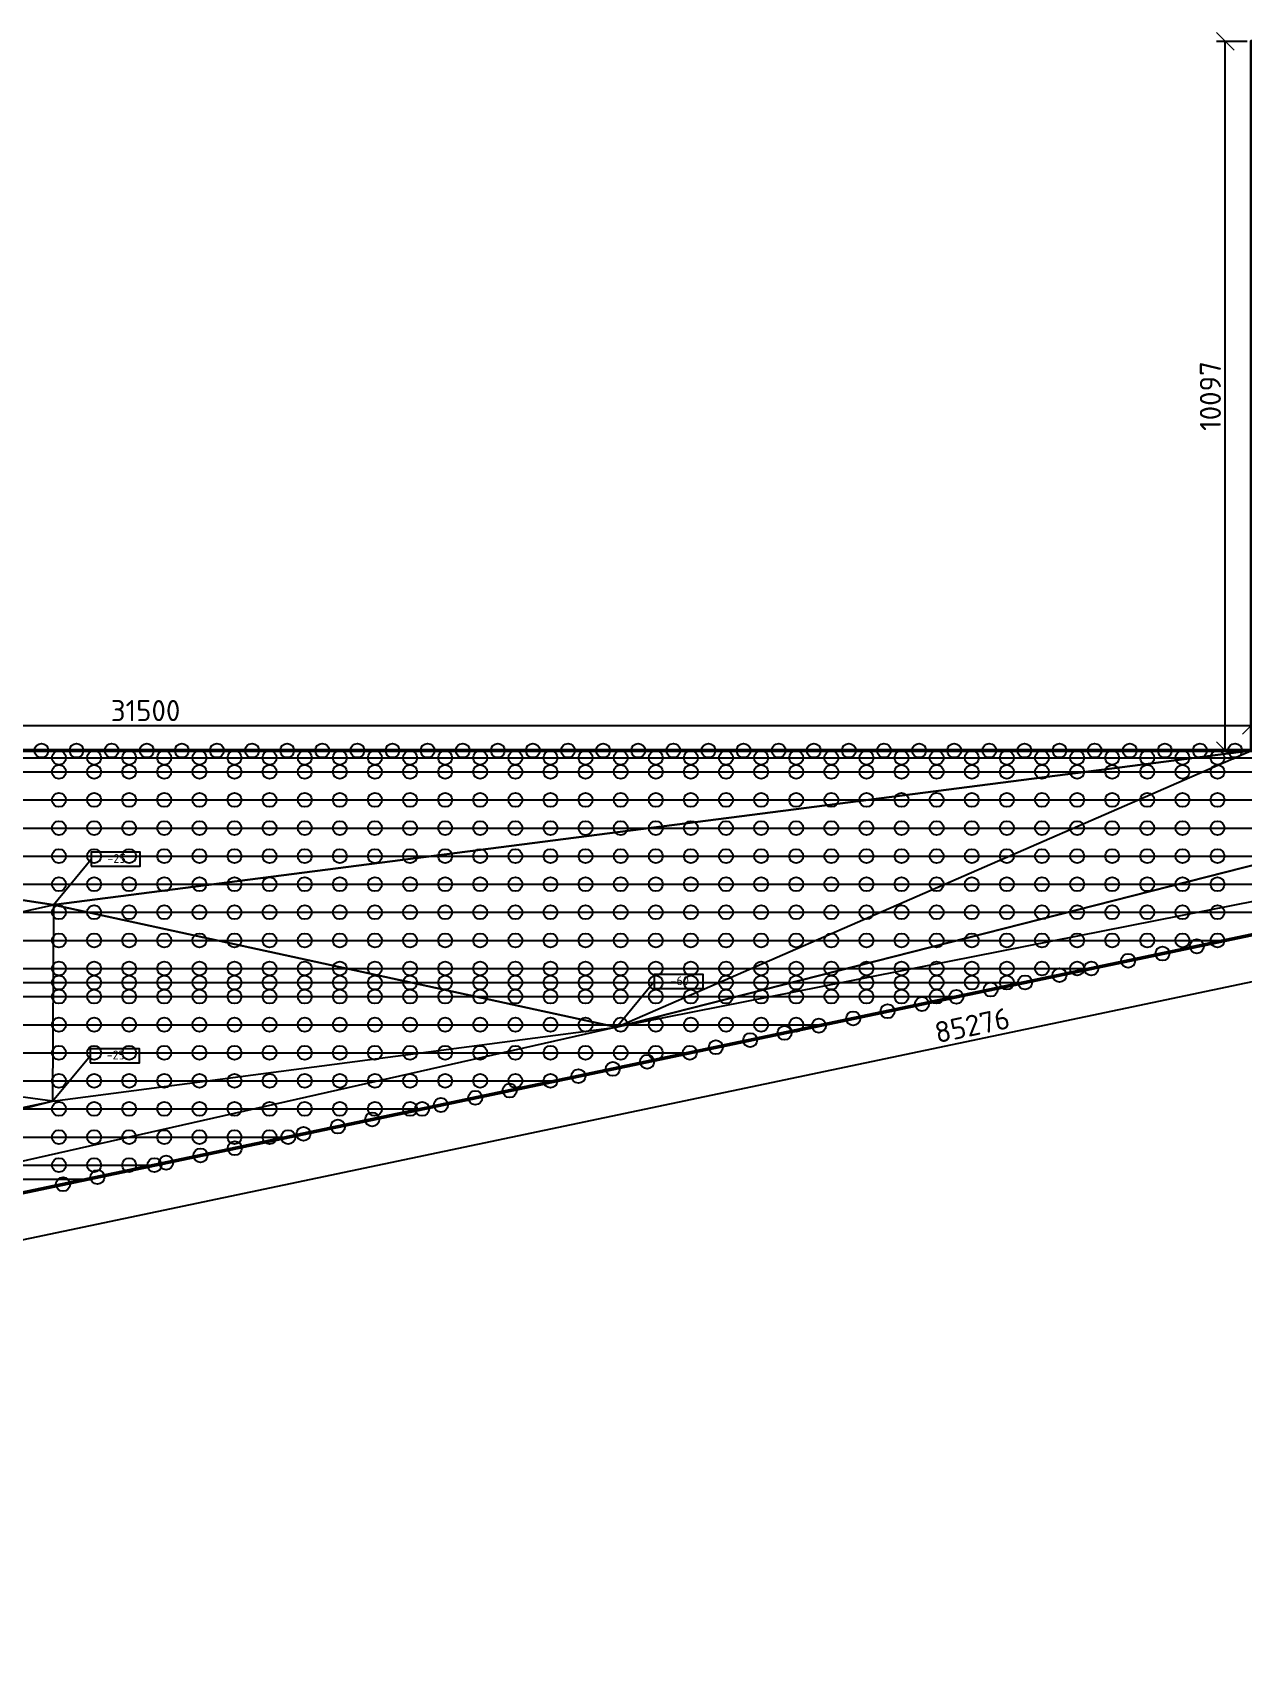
# Model space of a CAD drawing. Header units: millimetres. Extents: x 3543 to 468547, y -146359 to 38454.
# Drawn here: x 243984 to 261213, y -45965 to -22717 of the extents above; entities that cross this region are included whole.
import ezdxf
from ezdxf.enums import TextEntityAlignment as Align

# ---------------------------------------------------------------- set-up
doc = ezdxf.new("R2010")
doc.units = ezdxf.units.MM
doc.layers.add('контур', color=1, linetype='Continuous', lineweight=50)
doc.layers.add('размеры', color=7, linetype='Continuous', lineweight=5)
for name, color, linetype in [('линии_высот', 4, 'Continuous'), ('опорыvb', 7, 'Continuous'), ('сеткаvb', 8, 'Continuous')]:
    doc.layers.add(name, color=color, linetype=linetype)
doc.styles.add('isocpeur', font='isocpeur.ttf')
doc.dimstyles.new('ISO-25', dxfattribs={"dimscale": 100, "dimtxt": 3, "dimasz": 2.5, "dimexe": 1.25, "dimexo": 0.625, "dimtad": 1, "dimtoh": 1, "dimdec": 0, "dimtxsty": 'isocpeur', "dimblk": 'OBLIQUE', "dimcen": 2.5, "dimadec": 0, "dimazin": 0, "dimtfac": 1, "dimtdec": 0, "dimtmove": 0, "dimatfit": 3, "dimfxl": 1, "dimarcsym": 0})

# ---------------------------------------------------------------- blocks, each defined once
blk = doc.blocks.new('otmetka_oporvb')
at = {"linetype": 'ByBlock', "lineweight": -2}
blk.add_hatch(color=0, dxfattribs=at).paths.add_polyline_path([(-38, -32, 1), (38, 32, 1)])
at = {"color": 0, "linetype": 'ByBlock', "lineweight": -2}
blk.add_line((0, 0), (2142, 2596), dxfattribs=at)
at = {"color": 0}
blk.add_lwpolyline([(2142, 2196), (4942, 2196), (4942, 2996), (2142, 2996)], close=True, dxfattribs=at)
at = {"color": 0, "linetype": 'ByBlock', "lineweight": -2, "style": 'isocpeur'}
blk.add_attdef('OTM', text='', height=500, dxfattribs=at).set_placement((3600, 2639), align=Align.MIDDLE_CENTER)
blk = doc.blocks.new('opor_symbPRO')
at = {"color": 0, "ltscale": 20}
blk.add_circle((0, 0), 100, dxfattribs=at)
blk = doc.blocks.new('_OBLIQUE')
at = {"color": 0, "linetype": 'ByBlock'}
blk.add_line((-0.5, -0.5), (0.5, 0.5), dxfattribs=at)
blk = doc.blocks.new('*D33')
at = {"layer": 'Defpoints', "color": 0, "transparency": 16777216}
for p in [(261341, -32583), (229842, -32940), (261341, -32940)]:
    blk.add_point(p, dxfattribs=at)
at = {"layer": 'размеры', "color": 0, "lineweight": -2, "transparency": 16777216}
for p, q in [((229842, -32877), (229842, -32458)), ((261341, -32877), (261341, -32458)), ((229842, -32583), (261341, -32583))]:
    blk.add_line(p, q, dxfattribs=at)
at = {"layer": 'размеры', "color": 0, "lineweight": -2, "transparency": 16777216, "xscale": 250, "yscale": 250, "zscale": 250, "rotation": 180}
blk.add_blockref('_OBLIQUE', (229842, -32583), dxfattribs=at)
at = {"layer": 'размеры', "color": 0, "lineweight": -2, "transparency": 16777216, "xscale": 250, "yscale": 250, "zscale": 250}
blk.add_blockref('_OBLIQUE', (261341, -32583), dxfattribs=at)
at = {"layer": 'размеры', "color": 0, "transparency": 16777216, "insert": (245592, -32370), "char_height": 300, "attachment_point": 5, "style": 'isocpeur'}
blk.add_mtext('31500', dxfattribs=at)
blk = doc.blocks.new('*D34')
at = {"layer": 'Defpoints', "color": 0, "transparency": 16777216}
for p in [(260970, -22842), (261341, -22842), (261341, -32940)]:
    blk.add_point(p, dxfattribs=at)
at = {"layer": 'размеры', "color": 0, "lineweight": -2, "transparency": 16777216}
for p, q in [((261279, -22842), (260845, -22842)), ((260970, -32940), (260970, -22842)), ((261279, -32940), (260845, -32940))]:
    blk.add_line(p, q, dxfattribs=at)
at = {"layer": 'размеры', "color": 0, "lineweight": -2, "transparency": 16777216, "xscale": 250, "yscale": 250, "zscale": 250}
for p, rotation in [((260970, -22842), 90), ((260970, -32940), 270)]:
    blk.add_blockref('_OBLIQUE', p, dxfattribs=dict(at, rotation=rotation))
at = {"layer": 'размеры', "color": 0, "transparency": 16777216, "insert": (260757, -27891), "char_height": 300, "attachment_point": 5, "rotation": 90, "style": 'isocpeur'}
blk.add_mtext('10097', dxfattribs=at)
blk = doc.blocks.new('*D37')
at = {"layer": 'Defpoints', "color": 0, "transparency": 16777216}
for p in [(299003, -27661), (215545, -45174), (215680, -45817)]:
    blk.add_point(p, dxfattribs=at)
at = {"layer": 'размеры', "color": 0, "lineweight": -2, "transparency": 16777216}
for p, q in [((299016, -27722), (299164, -28426)), ((299138, -28304), (215680, -45817)), ((215558, -45235), (215706, -45939))]:
    blk.add_line(p, q, dxfattribs=at)
at = {"layer": 'размеры', "color": 0, "lineweight": -2, "transparency": 16777216, "xscale": 250, "yscale": 250, "zscale": 250}
for p, rotation in [((299138, -28304), 11.85098422200823), ((215680, -45817), 191.8509842220083)]:
    blk.add_blockref('_OBLIQUE', p, dxfattribs=dict(at, rotation=rotation))
at = {"layer": 'размеры', "color": 0, "transparency": 16777216, "insert": (257365, -36852), "char_height": 300, "attachment_point": 5, "rotation": 11.851, "style": 'isocpeur'}
blk.add_mtext('85276', dxfattribs=at)

msp = doc.modelspace()

# ---------------------------------------------------------------- linework, layer by layer
at = {"layer": 'контур', "linetype": 'Continuous'}
msp.add_lwpolyline([(215545, -45173.6), (210858.8, -22842.2), (229841.6, -22842.2), (229841.6, -32939.6), (261341.5, -32939.6), (261341.5, -22842.2), (299003.2, -22842.2), (299003.2, -27660.7)], close=True, dxfattribs=at)
at = {"layer": 'линии_высот'}
msp.add_line((215545, -45173.6), (299003.2, -27660.7), dxfattribs=at)
for points in [[(252298.9, -36875.6), (215545, -45173.6), (299003.2, -27660.7)], [(252298.9, -36875.6), (278805.8, -30132.2), (299003.2, -27660.7)], [(252298.9, -36875.6), (261341.5, -32939.6), (278805.8, -30132.2)], [(229841.6, -32939.6), (236407.9, -36868.8), (244279.5, -35135.9)], [(229841.6, -32939.6), (244279.5, -35135.9), (261341.5, -32939.6)], [(244279.5, -35135.9), (252298.9, -36875.6), (261341.5, -32939.6)], [(236407.9, -36868.8), (244279.5, -35135.9), (244268.4, -37933.7)], [(252298.9, -36875.6), (244279.5, -35135.9), (244268.4, -37933.7)], [(244268.4, -37933.7), (252298.9, -36875.6), (215545, -45173.6)], [(244268.4, -37933.7), (236407.9, -36868.8), (230076.7, -40954.3)], [(215545, -45173.6), (230076.7, -40954.3), (244268.4, -37933.7)]]:
    msp.add_lwpolyline(points, close=True, dxfattribs=at)
at = {"layer": 'сеткаvb', "linetype": 'Continuous'}
msp.add_line((229841.6, -32939.6), (261341.5, -32939.6), dxfattribs=at)
at = {"layer": 'сеткаvb'}
for p, q in [((215045, -33042.2), (273357.7, -33042.2)), ((215087.4, -33242.2), (272404.6, -33242.2)), ((215172.1, -33642.2), (270498.3, -33642.2)), ((215256.9, -34042.2), (268592.1, -34042.2)), ((215341.6, -34442.2), (266685.9, -34442.2)), ((215426.3, -34842.2), (264779.7, -34842.2)), ((215511.1, -35242.2), (262873.5, -35242.2)), ((215595.8, -35642.2), (260967.3, -35642.2)), ((215680.5, -36042.2), (259061, -36042.2)), ((215722.9, -36242.2), (258107.9, -36242.2)), ((215114.7, -36442.2), (257154.8, -36442.2)), ((213796.7, -36842.2), (255248.6, -36842.2)), ((213880.6, -37242.2), (253342.4, -37242.2)), ((213964.6, -37642.2), (251436.2, -37642.2)), ((214048.5, -38042.2), (249530, -38042.2)), ((214132.4, -38442.2), (247623.7, -38442.2)), ((214216.4, -38842.2), (245717.5, -38842.2)), ((214258.3, -39042.2), (244764.4, -39042.2))]:
    msp.add_line(p, q, dxfattribs=at)

# ---------------------------------------------------------------- block references
at = {"xscale": 0.25, "yscale": 0.25, "zscale": 0.25}
for p, values in [((244279.5, -35135.9), {'OTM': '-25'}), ((252298.9, -36875.6), {'OTM': '-60'}), ((244268.4, -37933.7), {'OTM': '-25'})]:
    msp.add_blockref('otmetka_oporvb', p, dxfattribs=at).add_auto_attribs(values)
at = {"layer": 'опорыvb', "color": 92}
for p in [(244108.8, -32939.6), (244358.8, -33042.2), (244608.8, -32939.6), (244858.8, -33042.2), (245108.8, -32939.6), (245358.8, -33042.2), (245608.8, -32939.6), (245858.8, -33042.2), (246108.8, -32939.6), (246358.8, -33042.2), (246608.8, -32939.6), (246858.8, -33042.2), (247108.8, -32939.6), (247358.8, -33042.2), (247608.8, -32939.6), (247858.8, -33042.2), (248108.8, -32939.6), (248358.8, -33042.2), (248608.8, -32939.6), (248858.8, -33042.2), (249108.8, -32939.6), (249358.8, -33042.2), (249608.8, -32939.6), (249858.8, -33042.2), (250108.8, -32939.6), (250358.8, -33042.2), (250608.8, -32939.6), (250858.8, -33042.2), (251108.8, -32939.6), (251358.8, -33042.2), (251608.8, -32939.6), (251858.8, -33042.2), (252108.8, -32939.6), (252358.8, -33042.2), (252608.8, -32939.6), (252858.8, -33042.2), (253108.8, -32939.6), (253358.8, -33042.2), (253608.8, -32939.6), (253858.8, -33042.2), (254108.8, -32939.6), (254358.8, -33042.2), (254608.8, -32939.6), (254858.8, -33042.2), (255108.8, -32939.6), (255358.8, -33042.2), (255608.8, -32939.6), (255858.8, -33042.2), (256108.8, -32939.6), (256358.8, -33042.2), (256608.8, -32939.6), (256858.8, -33042.2), (257108.8, -32939.6), (257358.8, -33042.2), (257608.8, -32939.6), (257858.8, -33042.2), (258108.8, -32939.6), (258358.8, -33042.2), (258608.8, -32939.6), (258858.8, -33042.2), (259108.8, -32939.6), (259358.8, -33042.2), (259608.8, -32939.6), (259858.8, -33042.2), (260108.8, -32939.6), (260358.8, -33042.2), (260608.8, -32939.6), (260858.8, -33042.2), (261108.8, -32939.6), (244358.8, -33242.2), (244858.8, -33242.2), (245358.8, -33242.2), (245858.8, -33242.2), (246358.8, -33242.2), (246858.8, -33242.2), (247358.8, -33242.2), (247858.8, -33242.2), (248358.8, -33242.2), (248858.8, -33242.2), (249358.8, -33242.2), (249858.8, -33242.2), (250358.8, -33242.2), (250858.8, -33242.2), (251358.8, -33242.2), (251858.8, -33242.2), (252358.8, -33242.2), (252858.8, -33242.2), (253358.8, -33242.2), (253858.8, -33242.2), (254358.8, -33242.2), (254858.8, -33242.2), (255358.8, -33242.2), (255858.8, -33242.2), (256358.8, -33242.2), (256858.8, -33242.2), (257358.8, -33242.2), (257858.8, -33242.2), (258358.8, -33242.2), (258858.8, -33242.2), (259358.8, -33242.2), (259858.8, -33242.2), (260358.8, -33242.2), (260858.8, -33242.2), (244358.8, -33642.2), (244858.8, -33642.2), (245358.8, -33642.2), (245858.8, -33642.2), (246358.8, -33642.2), (246858.8, -33642.2), (247358.8, -33642.2), (247858.8, -33642.2), (248358.8, -33642.2), (248858.8, -33642.2), (249358.8, -33642.2), (249858.8, -33642.2), (250358.8, -33642.2), (250858.8, -33642.2), (251358.8, -33642.2), (251858.8, -33642.2), (252358.8, -33642.2), (252858.8, -33642.2), (253358.8, -33642.2), (253858.8, -33642.2), (254358.8, -33642.2), (254858.8, -33642.2), (255358.8, -33642.2), (255858.8, -33642.2), (256358.8, -33642.2), (256858.8, -33642.2), (257358.8, -33642.2), (257858.8, -33642.2), (258358.8, -33642.2), (258858.8, -33642.2), (259358.8, -33642.2), (259858.8, -33642.2), (260358.8, -33642.2), (244358.8, -34042.2), (244858.8, -34042.2), (245358.8, -34042.2), (245858.8, -34042.2), (246358.8, -34042.2), (246858.8, -34042.2), (247358.8, -34042.2), (247858.8, -34042.2), (248358.8, -34042.2), (248858.8, -34042.2), (249358.8, -34042.2), (249858.8, -34042.2), (250358.8, -34042.2), (250858.8, -34042.2), (251358.8, -34042.2), (251858.8, -34042.2), (252358.8, -34042.2), (252858.8, -34042.2), (253358.8, -34042.2), (253858.8, -34042.2), (254358.8, -34042.2), (254858.8, -34042.2), (255358.8, -34042.2), (255858.8, -34042.2), (256358.8, -34042.2), (256858.8, -34042.2), (257358.8, -34042.2), (257858.8, -34042.2), (258358.8, -34042.2), (258858.8, -34042.2), (244358.8, -34442.2), (244858.8, -34442.2), (245358.8, -34442.2), (245858.8, -34442.2), (246358.8, -34442.2), (246858.8, -34442.2), (247358.8, -34442.2), (247858.8, -34442.2), (248358.8, -34442.2), (248858.8, -34442.2), (249358.8, -34442.2), (249858.8, -34442.2), (250358.8, -34442.2), (250858.8, -34442.2), (251358.8, -34442.2), (251858.8, -34442.2), (252358.8, -34442.2), (252858.8, -34442.2), (253358.8, -34442.2), (244358.8, -34842.2), (244858.8, -34842.2), (245358.8, -34842.2), (245858.8, -34842.2), (246358.8, -34842.2), (246858.8, -34842.2), (247358.8, -34842.2), (247858.8, -34842.2), (259858.8, -35642.2), (260358.8, -35642.2), (258358.8, -36042.2), (256358.8, -36442.2), (254358.8, -36842.2), (252358.8, -37242.2), (252858.8, -37242.2), (250358.8, -37642.2), (250858.8, -37642.2), (248858.8, -38042.2), (246858.8, -38442.2), (244858.8, -38842.2)]:
    msp.add_blockref('opor_symbPRO', p, dxfattribs=at)
at = {"layer": 'опорыvb', "color": 131}
for p in [(260858.8, -33642.2), (259358.8, -34042.2), (259858.8, -34042.2), (260358.8, -34042.2), (260858.8, -34042.2), (253858.8, -34442.2), (254358.8, -34442.2), (254858.8, -34442.2), (255358.8, -34442.2), (255858.8, -34442.2), (256358.8, -34442.2), (256858.8, -34442.2), (257358.8, -34442.2), (257858.8, -34442.2), (258358.8, -34442.2), (258858.8, -34442.2), (259358.8, -34442.2), (259858.8, -34442.2), (260358.8, -34442.2), (260858.8, -34442.2), (248358.8, -34842.2), (248858.8, -34842.2), (249358.8, -34842.2), (249858.8, -34842.2), (250358.8, -34842.2), (250858.8, -34842.2), (251358.8, -34842.2), (251858.8, -34842.2), (252358.8, -34842.2), (252858.8, -34842.2), (253358.8, -34842.2), (253858.8, -34842.2), (254358.8, -34842.2), (254858.8, -34842.2), (255358.8, -34842.2), (255858.8, -34842.2), (256358.8, -34842.2), (256858.8, -34842.2), (257358.8, -34842.2), (257858.8, -34842.2), (258358.8, -34842.2), (258858.8, -34842.2), (259358.8, -34842.2), (259858.8, -34842.2), (260358.8, -34842.2), (260858.8, -34842.2), (244358.8, -35242.2), (244858.8, -35242.2), (245358.8, -35242.2), (245858.8, -35242.2), (246358.8, -35242.2), (246858.8, -35242.2), (247358.8, -35242.2), (247858.8, -35242.2), (248358.8, -35242.2), (248858.8, -35242.2), (249358.8, -35242.2), (249858.8, -35242.2), (250358.8, -35242.2), (250858.8, -35242.2), (251358.8, -35242.2), (251858.8, -35242.2), (252358.8, -35242.2), (252858.8, -35242.2), (253358.8, -35242.2), (253858.8, -35242.2), (254358.8, -35242.2), (254858.8, -35242.2), (255358.8, -35242.2), (255858.8, -35242.2), (256358.8, -35242.2), (256858.8, -35242.2), (257358.8, -35242.2), (257858.8, -35242.2), (258358.8, -35242.2), (259358.8, -35242.2), (259858.8, -35242.2), (260358.8, -35242.2), (260858.8, -35242.2), (244358.8, -35642.2), (244858.8, -35642.2), (245358.8, -35642.2), (245858.8, -35642.2), (246358.8, -35642.2), (246858.8, -35642.2), (247358.8, -35642.2), (247858.8, -35642.2), (248358.8, -35642.2), (248858.8, -35642.2), (249358.8, -35642.2), (249858.8, -35642.2), (250358.8, -35642.2), (250858.8, -35642.2), (251358.8, -35642.2), (251858.8, -35642.2), (252358.8, -35642.2), (252858.8, -35642.2), (253358.8, -35642.2), (253858.8, -35642.2), (254358.8, -35642.2), (254858.8, -35642.2), (255358.8, -35642.2), (255858.8, -35642.2), (256358.8, -35642.2), (257858.8, -35642.2), (258358.8, -35642.2), (258858.8, -35642.2), (259358.8, -35642.2), (244358.8, -36042.2), (244858.8, -36042.2), (245358.8, -36042.2), (245858.8, -36042.2), (246358.8, -36042.2), (246858.8, -36042.2), (247358.8, -36042.2), (247858.8, -36042.2), (248358.8, -36042.2), (248858.8, -36042.2), (249358.8, -36042.2), (249858.8, -36042.2), (250358.8, -36042.2), (250858.8, -36042.2), (251358.8, -36042.2), (251858.8, -36042.2), (252358.8, -36042.2), (252858.8, -36042.2), (253358.8, -36042.2), (253858.8, -36042.2), (254358.8, -36042.2), (254858.8, -36042.2), (256358.8, -36042.2), (256858.8, -36042.2), (257358.8, -36042.2), (257858.8, -36042.2), (244358.8, -36242.2), (244858.8, -36242.2), (245358.8, -36242.2), (245858.8, -36242.2), (246358.8, -36242.2), (246858.8, -36242.2), (247358.8, -36242.2), (247858.8, -36242.2), (248358.8, -36242.2), (248858.8, -36242.2), (249358.8, -36242.2), (249858.8, -36242.2), (250358.8, -36242.2), (250858.8, -36242.2), (251358.8, -36242.2), (251858.8, -36242.2), (252358.8, -36242.2), (252858.8, -36242.2), (253358.8, -36242.2), (253858.8, -36242.2), (254358.8, -36242.2), (254858.8, -36242.2), (256358.8, -36242.2), (256858.8, -36242.2), (257358.8, -36242.2), (257858.8, -36242.2), (244358.8, -36442.2), (244858.8, -36442.2), (245358.8, -36442.2), (245858.8, -36442.2), (246358.8, -36442.2), (246858.8, -36442.2), (247358.8, -36442.2), (247858.8, -36442.2), (248358.8, -36442.2), (248858.8, -36442.2), (249358.8, -36442.2), (249858.8, -36442.2), (250358.8, -36442.2), (250858.8, -36442.2), (251358.8, -36442.2), (251858.8, -36442.2), (252358.8, -36442.2), (252858.8, -36442.2), (253358.8, -36442.2), (254858.8, -36442.2), (255358.8, -36442.2), (255858.8, -36442.2), (244358.8, -36842.2), (244858.8, -36842.2), (245358.8, -36842.2), (245858.8, -36842.2), (246358.8, -36842.2), (246858.8, -36842.2), (247358.8, -36842.2), (247858.8, -36842.2), (248358.8, -36842.2), (248858.8, -36842.2), (249358.8, -36842.2), (249858.8, -36842.2), (250358.8, -36842.2), (250858.8, -36842.2), (252858.8, -36842.2), (253358.8, -36842.2), (253858.8, -36842.2), (244358.8, -37242.2), (244858.8, -37242.2), (245358.8, -37242.2), (245858.8, -37242.2), (246358.8, -37242.2), (246858.8, -37242.2), (247358.8, -37242.2), (247858.8, -37242.2), (248358.8, -37242.2), (248858.8, -37242.2), (249358.8, -37242.2), (249858.8, -37242.2), (250358.8, -37242.2), (250858.8, -37242.2), (251358.8, -37242.2), (251858.8, -37242.2), (244358.8, -37642.2), (244858.8, -37642.2), (245358.8, -37642.2), (245858.8, -37642.2), (246358.8, -37642.2), (246858.8, -37642.2), (247358.8, -37642.2), (247858.8, -37642.2), (248358.8, -37642.2), (248858.8, -37642.2), (249358.8, -37642.2), (249858.8, -37642.2), (244358.8, -38042.2), (244858.8, -38042.2), (245358.8, -38042.2), (245858.8, -38042.2), (246358.8, -38042.2), (246858.8, -38042.2), (247358.8, -38042.2), (247858.8, -38042.2), (248358.8, -38042.2), (244358.8, -38442.2), (244858.8, -38442.2), (245358.8, -38442.2), (245858.8, -38442.2), (246358.8, -38442.2), (244358.8, -38842.2)]:
    msp.add_blockref('opor_symbPRO', p, dxfattribs=at)
at = {"layer": 'опорыvb', "color": 30}
for p in [(258858.8, -35242.2), (256858.8, -35642.2), (257358.8, -35642.2), (255358.8, -36042.2), (255858.8, -36042.2), (255358.8, -36242.2), (255858.8, -36242.2), (253858.8, -36442.2), (254358.8, -36442.2), (251358.8, -36842.2), (251858.8, -36842.2), (252358.8, -36842.2)]:
    msp.add_blockref('opor_symbPRO', p, dxfattribs=at)
at = {"layer": 'опорыvb', "color": 1}
for p in [(260858.8, -35642.2), (260075.2, -35829.4), (260564.5, -35726.7), (258858.8, -36042.2), (259061, -36042.2), (259585.8, -35932), (257628.5, -36342.8), (258117.8, -36240.1), (258607.1, -36137.4), (256649.8, -36548.1), (256858.8, -36442.2), (257139.1, -36445.5), (255671.1, -36753.5), (256160.4, -36650.8), (254203.1, -37061.6), (254692.4, -36958.9), (254858.8, -36842.2), (255181.7, -36856.2), (253342.4, -37242.2), (253713.7, -37164.2), (252245.7, -37472.3), (252735, -37369.6), (251358.8, -37642.2), (251756.3, -37575), (249799, -37985.7), (250288.3, -37883), (250777.7, -37780.3), (248820.3, -38191.1), (249358.8, -38042.2), (249530, -38042.2), (247358.8, -38442.2), (247623.7, -38442.2), (247841.6, -38396.4), (248331, -38293.8), (246862.9, -38601.8), (245358.8, -38842.2), (245717.5, -38842.2), (245884.2, -38807.2), (246373.6, -38704.5), (244416.2, -39115.2), (244905.6, -39012.5)]:
    msp.add_blockref('opor_symbPRO', p, dxfattribs=at)

# ---------------------------------------------------------------- dimensions: what is measured, and where the dimension line sits
at = {"layer": 'размеры'}
dim = msp.add_linear_dim(base=(260969.9, -22842.2), p1=(261341.5, -32939.6), p2=(261341.5, -22842.2), angle=90, dimstyle='ISO-25', dxfattribs=at)
dim.commit()
dim.dimension.update_dxf_attribs({"geometry": '*D34', "text_midpoint": (260757.4, -27890.9)})
dim = msp.add_aligned_dim(p1=(299003.2, -27660.7), p2=(215545, -45173.6), distance=657, dimstyle='ISO-25', dxfattribs=at)
dim.commit()
dim.dimension.update_dxf_attribs({"geometry": '*D37', "text_midpoint": (257365.4, -36852.1)})
dim = msp.add_linear_dim(base=(261341.5, -32582.8), p1=(229841.6, -32939.6), p2=(261341.5, -32939.6), dimstyle='ISO-25', dxfattribs=at)
dim.commit()
dim.dimension.update_dxf_attribs({"geometry": '*D33', "text_midpoint": (245591.5, -32370.3)})

doc.saveas('drawing.dxf')
